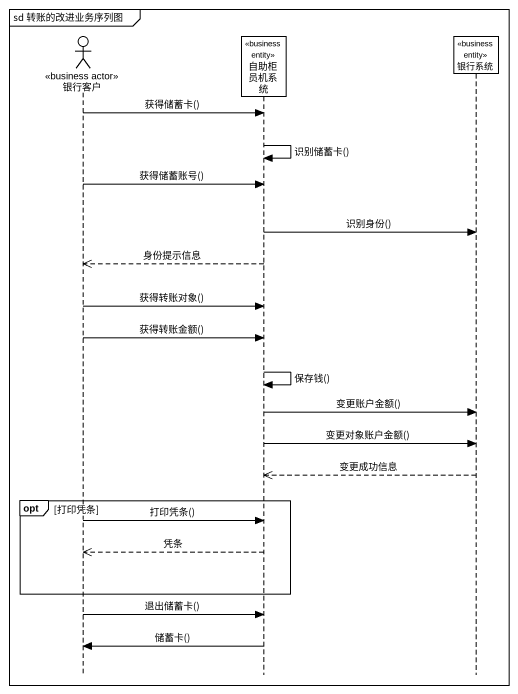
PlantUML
@startuml
mainframe sd 转账的改进业务序列图
hide footbox
actor 银行客户 <<business actor>>
participant 自助柜员机系统 <<business entity>>
participant 银行系统 <<business entity>>

银行客户 -> 自助柜员机系统 : 获得储蓄卡()
自助柜员机系统 -> 自助柜员机系统 : 识别储蓄卡()
银行客户 -> 自助柜员机系统 : 获得储蓄账号()
自助柜员机系统 -> 银行系统 : 识别身份()
自助柜员机系统 -->> 银行客户 : 身份提示信息
银行客户 -> 自助柜员机系统 : 获得转账对象()
银行客户 -> 自助柜员机系统 : 获得转账金额()
自助柜员机系统 -> 自助柜员机系统 : 保存钱()
自助柜员机系统 -> 银行系统 : 变更账户金额()
自助柜员机系统 -> 银行系统 : 变更对象账户金额()
银行系统 -->> 自助柜员机系统 : 变更成功信息
opt 打印凭条
  银行客户 -> 自助柜员机系统 : 打印凭条()
  自助柜员机系统 -->> 银行客户 : 凭条
end
银行客户 -> 自助柜员机系统 : 退出储蓄卡()
自助柜员机系统 -> 银行客户 : 储蓄卡()
@enduml
